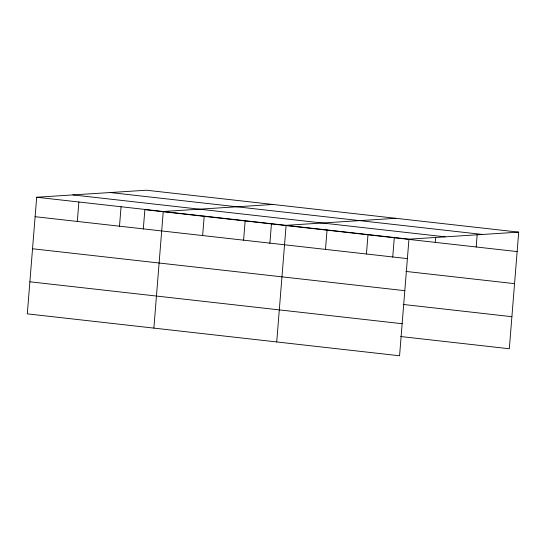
<?xml version="1.0" encoding="UTF-8"?>
<svg xmlns="http://www.w3.org/2000/svg" width="546" height="546" viewBox="0 0 546 546"><rect width="100%" height="100%" fill="white"/><g stroke="black" fill="none" stroke-linecap="round" stroke-linejoin="round"><path stroke-width="0.82" d="M518.7 232.139L146.43 190.22L36.684 197.243L27.3 313.861L399.57 355.78L408.954 239.162L518.7 232.139L509.316 348.757L400.675 336.527M77.307 221.444L78.877 201.993M119.499 226.194L121.062 206.743M143.305 229.074L144.867 209.671L517.137 251.59M153.87 328.112L163.254 211.493L273 204.47M202.641 235.558L204.204 216.107M243.591 240.165L245.154 220.714M269.874 243.332L271.437 223.921M276.72 341.946L286.104 225.327L395.85 218.304M325.491 249.385L327.054 229.941M366.441 253.999L368.004 234.548M392.724 257.166L394.287 237.756M435.237 242.363L435.647 237.292M476.187 246.976L477.204 234.295M110.21 192.533L482.487 234.452M72.898 194.922L445.167 236.841M36.684 197.243L408.954 239.162M35.121 216.694L407.391 258.613M405.91 271.423L514.557 283.654M32.542 248.758L404.811 290.677M403.255 304.456L511.895 316.694M29.88 281.797L402.149 323.717"/></g></svg>
